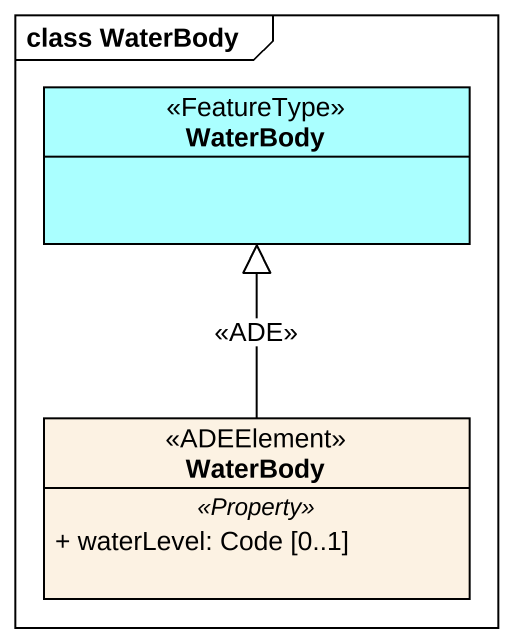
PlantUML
@startuml
mainframe class WaterBody
hide circle
hide empty members
skinparam classAttributeIconSize 0
class WaterBody <<FeatureType>> #AAFFFF
class "WaterBody" as WaterBody_2 <<ADEElement>> {
  .. <<Property>> ..
  + waterLevel: Code [0..1]
}
WaterBody_2 -up-|> WaterBody : <<ADE>>
@enduml
